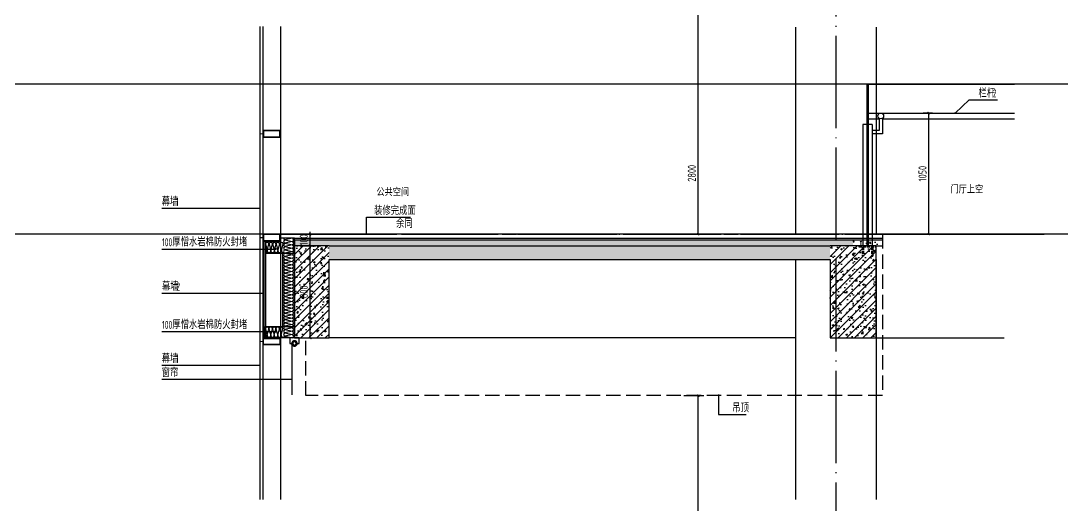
# Model space of a CAD drawing. Extents: x 198753 to 882193, y -399300 to 132460.
# Drawn here: x 355212 to 364252, y -67295 to -63095 of the extents above; entities that cross this region are included whole.
import ezdxf

# ---------------------------------------------------------------- set-up
doc = ezdxf.new("R2010")
doc.units = 0
doc.header["$LTSCALE"] = 1000
doc.header["$MEASUREMENT"] = 0
for name, pattern in [('DASH', [0.35, 0.25, -0.1]), ('DOTE', [2.42, 2, -0.2, 0.02, -0.2]), ('HIDDEN', [9.525, 6.35, -3.175])]:
    doc.linetypes.add(name, pattern=pattern)
for name, color, linetype in [('00-图签', 7, 'Continuous'), ('01-标注_尺寸', 124, 'Continuous'), ('01-标注_符号', 200, 'Continuous'), ('02-TEXT_标注', 130, 'Continuous'), ('05-填充_天正', 26, 'Continuous'), ('A-0-房间名称', 7, 'Continuous'), ('A-D-玻璃剖线', 130, 'Continuous'), ('A-E_栏杆', 232, 'Continuous'), ('A-STR-面层', 191, 'Continuous'), ('A-SUR_保温', 222, 'Continuous'), ('A-SUR_面层', 191, 'Continuous'), ('A-TECH_结构', 21, 'Continuous'), ('A-金属背板', 30, 'Continuous'), ('A_AXIS-轴线', 36, 'DOTE'), ('A_STR-砼墙', 51, 'Continuous'), ('A_STR-砼柱', 51, 'Continuous'), ('I-E-家具_活动', 201, 'DASH'), ('钢龙骨', 173, 'Continuous')]:
    doc.layers.add(name, color=color, linetype=linetype)
doc.layers.add('04-不打印_辅助线', color=165, linetype='Continuous', plot=False)
doc.styles.add('_TCH_DIM', font='ROS1', dxfattribs={"width": 0.8, "bigfont": 'JD'})
doc.styles.add('_TCH_DIM_T3', font='ROS1', dxfattribs={"width": 0.8, "bigfont": 'JD'})
doc.styles.add('_TCH_SPACE', font='STXIHEI.TTF', dxfattribs={"width": 0.75, "height": 5})
doc.dimstyles.new('_TCH_ARCH&&20', dxfattribs={"dimtxt": 70, "dimasz": 20, "dimexe": 50, "dimexo": 60, "dimgap": 20, "dimtad": 1, "dimdec": 0, "dimzin": 0, "dimdsep": 46, "dimtxsty": '_TCH_DIM_T3', "dimblk": 'ARCHTICK', "dimcen": 0.09, "dimclrt": 4, "dimazin": 2, "dimtfac": 1, "dimtdec": 0, "dimtix": 1, "dimtmove": 2, "dimatfit": 3, "dimfxl": 0, "dimtolj": 1, "dimtzin": 0, "dimarcsym": 0})
pattern_1 = [(50, (0, 0), (143.452037, -12.550427), [15, -165]), (355, (0, 0), (-27.750267, 150.438427), [12, -132]), (100.4514, (11.95, -1.05), (115.701876, 137.88791), [12.74804, -140.22842]), (46.1842, (0, 40), (213.44821, -33.1038), [22.5, -247.5]), (96.6356, (17.79, 37.24), (186.93254, 194.82357), [19.12206, -210.3426]), (351.1842, (0, 40), (186.93239, 194.82372), [18, -198]), (21, (20, 30), (119.38141, -80.52378), [15, -165]), (326, (20, 30), (48.663066, 145.03001), [12, -132]), (71.4514, (29.95, 23.29), (168.044526, 64.5061), [12.74804, -140.22842]), (37.5, (0, 0), (2.431971, 66.578771), [0, -130.4, 0, -134, 0, -132.5]), (7.5, (0, 0), (52.613907, 78.882342), [0, -76.4, 0, -127.4, 0, -50.5]), (327.5, (-44.6, 0), (106.764487, -4.510974), [0, -50, 0, -156, 0, -207]), (317.5, (-64.6, 0), (116.637234, 20.020996), [0, -65, 0, -103.6, 0, -147])]
pattern_2 = [(45, (0, 0), (-35.355339, 35.355339), []), (50, (0, 0), (143.452037, -12.550427), [15, -165]), (355, (0, 0), (-27.750267, 150.438427), [12, -132]), (100.4514, (11.95, -1.05), (115.701876, 137.88791), [12.74804, -140.22842]), (46.1842, (0, 40), (213.44821, -33.1038), [22.5, -247.5]), (96.6356, (17.79, 37.24), (186.93254, 194.82357), [19.12206, -210.3426]), (351.1842, (0, 40), (186.93239, 194.82372), [18, -198]), (21, (20, 30), (119.38141, -80.52378), [15, -165]), (326, (20, 30), (48.663066, 145.03001), [12, -132]), (71.4514, (29.95, 23.29), (168.044526, 64.5061), [12.74804, -140.22842]), (37.5, (0, 0), (2.431971, 66.578771), [0, -130.4, 0, -134, 0, -132.5]), (7.5, (0, 0), (52.613907, 78.882342), [0, -76.4, 0, -127.4, 0, -50.5]), (327.5, (-44.6, 0), (106.764487, -4.510974), [0, -50, 0, -156, 0, -207]), (317.5, (-64.6, 0), (116.637234, 20.020996), [0, -65, 0, -103.6, 0, -147])]

# ---------------------------------------------------------------- blocks, each defined once
blk = doc.blocks.new('A$C643B6CAF')
at = {"layer": '钢龙骨', "const_width": 10}
blk.add_lwpolyline([(0, -1.6), (-28, -1.6)], dxfattribs=at)
at = {"layer": '钢龙骨'}
for points in [[(0, 28.4), (0, -31.6), (150, -31.6), (150, 28.4)], [(4, 24.4), (4, -27.6), (146, -27.6), (146, 24.4)]]:
    blk.add_lwpolyline(points, close=True, dxfattribs=at)
blk = doc.blocks.new('*U29')
at = {"layer": '01-标注_符号'}
blk.add_lwpolyline([(-850, -510.3), (28, -510.3)], dxfattribs=at)
at = {"layer": '01-标注_符号', "const_width": 8}
blk.add_lwpolyline([(24, -510.3, 1), (32, -510.3, 1)], format="xyb", close=True, dxfattribs=at)
at = {"layer": 'A-D-玻璃剖线'}
for points in [[(0, 1800), (0, -2300)], [(28, -2300), (28, 1800)]]:
    blk.add_lwpolyline(points, dxfattribs=at)
at = {"layer": 'A-金属背板'}
blk.add_lwpolyline([(38, -60), (48, -60), (48, -900), (38, -900)], close=True, dxfattribs=at)
at = {"layer": '钢龙骨'}
blk.add_lwpolyline([(178, 1800), (178, -2300)], dxfattribs=at)
for p in [(28, 871.8), (28, -28.4)]:
    blk.add_blockref('A$C643B6CAF', p, dxfattribs=at)
at = {"layer": '钢龙骨', "xscale": -1, "rotation": 180}
blk.add_blockref('A$C643B6CAF', (28.1, -931.6), dxfattribs=at)
at = {"layer": '02-TEXT_标注', "style": '_TCH_DIM'}
for s, height, width, p in [('幕墙', 69.46, 0.8, (-850, -489.3)), ('2', 70, 0.64, (-725.8, -489.3))]:
    blk.add_text(s, height=height, dxfattribs=dict(at, width=width)).set_placement(p)
blk = doc.blocks.new('$LinePat$岩棉板')
at = {"color": 0}
for p, q in [((0, -17), (12, -67)), ((12, -67), (24, -17))]:
    blk.add_line(p, q, dxfattribs=at)
for centre, start, end in [((12, -17), 0, 180), ((0, -67), 270, 0), ((24, -67), 180, 270)]:
    blk.add_arc(centre, 12, start, end, dxfattribs=at)
at = {"layer": 'Defpoints'}
blk.add_point((0, 0.1), dxfattribs=at)
at = {"layer": 'Defpoints', "color": 0}
blk.add_point((24, -84), dxfattribs=at)
blk = doc.blocks.new('_ArchTick')
at = {"color": 0, "linetype": 'ByBlock', "const_width": 0.4}
blk.add_lwpolyline([(-0.5, -0.5), (0.5, 0.5)], dxfattribs=at)
blk = doc.blocks.new('*D2113')
at = {"layer": '01-标注_尺寸', "color": 0, "lineweight": -2, "transparency": 16777216}
for p, q in [((360.1, 0), (486.1, 0)), ((436.1, 0), (436.1, 20)), ((436.1, -100), (436.1, 0)), ((360.1, -100), (486.1, -100)), ((436.1, -100), (436.1, -120))]:
    blk.add_line(p, q, dxfattribs=at)
at = {"layer": 'Defpoints', "color": 0, "transparency": 16777216}
for p in [(300.1, 0), (436.1, 0), (300.1, -100)]:
    blk.add_point(p, dxfattribs=at)
at = {"layer": '01-标注_尺寸', "color": 0, "lineweight": -2, "transparency": 16777216, "xscale": 20, "yscale": 20, "zscale": 20}
for p, rotation in [((436.1, 0), 270), ((436.1, -100), 90)]:
    blk.add_blockref('_ArchTick', p, dxfattribs=dict(at, rotation=rotation))
at = {"layer": '01-标注_尺寸', "color": 4, "transparency": 16777216, "insert": (381.1, -50), "char_height": 70, "attachment_point": 5, "rotation": 90, "style": '_TCH_DIM_T3'}
blk.add_mtext('\\A1;100', dxfattribs=at)
blk = doc.blocks.new('*D2114')
at = {"layer": '01-标注_尺寸', "color": 0, "lineweight": -2, "transparency": 16777216}
for p, q in [((360.1, -100), (486.1, -100)), ((436.1, -900), (436.1, -100)), ((360.1, -900), (486.1, -900))]:
    blk.add_line(p, q, dxfattribs=at)
at = {"layer": 'Defpoints', "color": 0, "transparency": 16777216}
for p in [(300.1, -100), (436.1, -100), (300.1, -900)]:
    blk.add_point(p, dxfattribs=at)
at = {"layer": '01-标注_尺寸', "color": 0, "lineweight": -2, "transparency": 16777216, "xscale": 20, "yscale": 20, "zscale": 20}
for p, rotation in [((436.1, -100), 90), ((436.1, -900), 270)]:
    blk.add_blockref('_ArchTick', p, dxfattribs=dict(at, rotation=rotation))
at = {"layer": '01-标注_尺寸', "color": 4, "transparency": 16777216, "insert": (381.1, -500), "char_height": 70, "attachment_point": 5, "rotation": 90, "style": '_TCH_DIM_T3'}
blk.add_mtext('\\A1;800', dxfattribs=at)
blk = doc.blocks.new('dasgfs')
at = {"layer": '01-标注_符号'}
for p, q in [((0, 0), (0, 146.5)), ((0, 146.5), (382.7, 146.5))]:
    blk.add_line(p, q, dxfattribs=at)
at = {"layer": '01-标注_符号', "const_width": 8}
blk.add_lwpolyline([(0, -4, 1), (0, 4, 1)], format="xyb", close=True, dxfattribs=at)
at = {"layer": '02-TEXT_标注', "style": '_TCH_DIM', "width": 0.8}
for s, p in [('装修完成面', (66.9, 167.5)), ('余同', (257.5, 55.5))]:
    blk.add_text(s, height=69.46, dxfattribs=at).set_placement(p)
blk = doc.blocks.new('A$C57973A59')
at = {"layer": 'A-E_栏杆'}
for p, q in [((20, 1300), (20, -100)), ((20, 1300), (30, 1300)), ((30, 1300), (30, -100)), ((30, 1300), (1301.3, 1300)), ((30, 1050), (1301.3, 1050)), ((30, 1000), (125, 1000)), ((125, 1005), (125, 900)), ((155, 1005), (155, 870)), ((155, 1000), (1301.3, 1000)), ((-15, 950), (-15, -100)), ((20, 950), (-15, 950)), ((65, 950), (30, 950)), ((65, 950), (65, -100)), ((125, 900), (65, 900)), ((155, 870), (65, 870)), ((65, 0), (1301.3, 0))]:
    blk.add_line(p, q, dxfattribs=at)
at = {"layer": 'A-E_栏杆', "linetype": 'DASH', "ltscale": 0.1}
for p, q in [((-10, -190), (-20, -190)), ((60, -190), (70, -190))]:
    blk.add_line(p, q, dxfattribs=at)
for points in [[(100, -100), (-50, -100), (-50, -110), (100, -110), (100, -100)], [(-20, -110), (-20, -190)], [(-10, -110), (-10, -190)], [(60, -110), (60, -190)], [(70, -110), (70, -190)]]:
    blk.add_lwpolyline(points, dxfattribs=at)
at = {"layer": 'A-E_栏杆'}
blk.add_circle((140, 1025), 25, dxfattribs=at)
blk = doc.blocks.new('窗帘')
at = {"linetype": 'HIDDEN', "ltscale": 3}
blk.add_line((23.3, -47.5), (23.3, -491.9), dxfattribs=at)
blk.add_lwpolyline([(-23.3, -47.5), (-39.5, -47.5), (-39.5, 0), (39.5, 0), (39.5, -47.5), (23.3, -47.5)])
for radius in [23.3, 14.3]:
    blk.add_circle((0, -47.5), radius)
blk.add_arc((0, -47.5), 23.3, 180, 0)
blk = doc.blocks.new('*D1529')
at = {"layer": '01-标注_尺寸', "color": 0, "lineweight": -2, "transparency": 16777216}
for p, q in [((360968, -66344.9), (361141.9, -66344.9)), ((361091.9, -69144.9), (361091.9, -66344.9)), ((360968, -69144.9), (361141.9, -69144.9))]:
    blk.add_line(p, q, dxfattribs=at)
at = {"layer": 'Defpoints', "color": 0, "transparency": 16777216}
for p in [(360908, -66344.9), (361091.9, -66344.9), (360908, -69144.9)]:
    blk.add_point(p, dxfattribs=at)
at = {"layer": '01-标注_尺寸', "color": 0, "lineweight": -2, "transparency": 16777216, "xscale": 20, "yscale": 20, "zscale": 20}
for p, rotation in [((361091.9, -66344.9), 90), ((361091.9, -69144.9), 270)]:
    blk.add_blockref('_ArchTick', p, dxfattribs=dict(at, rotation=rotation))
at = {"layer": '01-标注_尺寸', "color": 4, "transparency": 16777216, "insert": (361036.9, -68616.7), "char_height": 70, "attachment_point": 5, "rotation": 90, "style": '_TCH_DIM_T3'}
blk.add_mtext('\\A1;2800', dxfattribs=at)
blk = doc.blocks.new('*D1605')
at = {"layer": '01-标注_尺寸', "color": 0, "lineweight": -2, "transparency": 16777216}
for p, q in [((360968, -62144.9), (361141.9, -62144.9)), ((361091.9, -64944.9), (361091.9, -62144.9)), ((360968, -64944.9), (361141.9, -64944.9))]:
    blk.add_line(p, q, dxfattribs=at)
at = {"layer": 'Defpoints', "color": 0, "transparency": 16777216}
for p in [(360908, -62144.9), (361091.9, -62144.9), (360908, -64944.9)]:
    blk.add_point(p, dxfattribs=at)
at = {"layer": '01-标注_尺寸', "color": 0, "lineweight": -2, "transparency": 16777216, "xscale": 20, "yscale": 20, "zscale": 20}
for p, rotation in [((361091.9, -62144.9), 90), ((361091.9, -64944.9), 270)]:
    blk.add_blockref('_ArchTick', p, dxfattribs=dict(at, rotation=rotation))
at = {"layer": '01-标注_尺寸', "color": 4, "transparency": 16777216, "insert": (361036.9, -64416.7), "char_height": 70, "attachment_point": 5, "rotation": 90, "style": '_TCH_DIM_T3'}
blk.add_mtext('\\A1;2800', dxfattribs=at)
blk = doc.blocks.new('*D1606')
at = {"layer": '01-标注_尺寸', "color": 0, "lineweight": -2, "transparency": 16777216}
for p, q in [((363127.8, -63894.9), (363044.8, -63894.9)), ((363094.8, -64944.9), (363094.8, -63894.9)), ((363127.8, -64944.9), (363044.8, -64944.9))]:
    blk.add_line(p, q, dxfattribs=at)
at = {"layer": 'Defpoints', "color": 0, "transparency": 16777216}
for p in [(363094.8, -63894.9), (363187.8, -63894.9), (363187.8, -64944.9)]:
    blk.add_point(p, dxfattribs=at)
at = {"layer": '01-标注_尺寸', "color": 0, "lineweight": -2, "transparency": 16777216, "xscale": 20, "yscale": 20, "zscale": 20}
for p, rotation in [((363094.8, -63894.9), 90), ((363094.8, -64944.9), 270)]:
    blk.add_blockref('_ArchTick', p, dxfattribs=dict(at, rotation=rotation))
at = {"layer": '01-标注_尺寸', "color": 4, "transparency": 16777216, "insert": (363039.8, -64419.9), "char_height": 70, "attachment_point": 5, "rotation": 90, "style": '_TCH_DIM_T3'}
blk.add_mtext('\\A1;1050', dxfattribs=at)
blk = doc.blocks.new('*U65')
at = {"layer": '01-标注_符号'}
for points in [[(-850, -128.6), (138, -128.6)], [(-850, -845.3), (138, -845.3)]]:
    blk.add_lwpolyline(points, dxfattribs=at)
at = {"layer": '01-标注_符号', "const_width": 8}
for points in [[(134, -128.6, 1), (142, -128.6, 1)], [(134, -845.3, 1), (142, -845.3, 1)]]:
    blk.add_lwpolyline(points, format="xyb", close=True, dxfattribs=at)
at = {"layer": 'A-SUR_保温'}
blk.add_line((300, -165), (300.1, -800.5), dxfattribs=at)
for points in [[(300, -35), (178, -35), (178, -60), (48, -60), (48, -165), (300, -165), (300, -35)], [(200.1, -800.5), (200.1, -800.5), (200.1, -165), (48, -165)]]:
    blk.add_lwpolyline(points, dxfattribs=at)
blk.add_lwpolyline([(300.1, -900), (178, -900), (178, -900), (48, -900), (48, -800.5), (300.1, -800.5), (300.1, -900)], close=True, dxfattribs=at)
at = {"layer": 'A-SUR_保温', "xscale": 1.290141874350982, "yscale": 1.188379012465143, "zscale": 1.188379012465143}
for p in [(48, -65), (79, -65), (109.9, -65), (140.9, -65), (171.9, -65)]:
    blk.add_blockref('$LinePat$岩棉板', p, dxfattribs=at)
at = {"layer": 'A-SUR_保温', "yscale": 1.188379012465143, "zscale": 1.188379012465143}
for p, xscale, rotation in [((300.1, -35), 1.201388880921391, 269.9941578905423), ((300.1, -63.8), 1.201388880921391, 269.9941578905423), ((300.1, -150.3), 1.201388880921391, 269.9941578905423), ((300.1, -179.2), 1.201388880921391, 269.9941578905423), ((300.1, -92.7), 1.201388880921391, 269.9941578905423), ((300.1, -121.5), 1.201388880921391, 269.9941578905423), ((300.1, -208), 1.201388880921391, 269.9941578905423), ((300.1, -236.8), 1.201388880921391, 269.9941578905423), ((300.1, -265.7), 1.201388880921391, 269.9941578905423), ((300.1, -294.5), 1.201388880921391, 269.9941578905423), ((300.1, -323.3), 1.201388880921391, 269.9941578905423), ((300.1, -352.2), 1.201388880921391, 269.9941578905423), ((300.1, -381), 1.201388880921391, 269.9941578905423), ((300, -409.8), 1.201388880921391, 269.9941578905423), ((300, -438.7), 1.201388880921391, 269.9941578905423), ((300, -467.5), 1.201388880921391, 269.9941578905423), ((300, -496.3), 1.201388880921391, 269.9941578905423), ((300, -525.2), 1.201388880921391, 269.9941578905423), ((300, -554), 1.201388880921391, 269.9941578905423), ((300, -582.8), 1.201388880921391, 269.9941578905423), ((300, -611.7), 1.201388880921391, 269.9941578905423), ((300, -640.5), 1.201388880921391, 269.9941578905423), ((300, -669.3), 1.201388880921391, 269.9941578905423), ((300, -698.2), 1.201388880921391, 269.9941578905423), ((48, -800.5), 1.267426941411311, 359.9999999999994), ((78.4, -800.5), 1.267426941411311, 359.9999999999994), ((108.8, -800.5), 1.267426941411311, 359.9999999999994), ((139.3, -800.5), 1.267426941411311, 359.9999999999994), ((169.7, -800.5), 1.267426941411311, 359.9999999999994), ((300, -727), 1.201388880921391, 269.9941578905423), ((300, -755.8), 1.201388880921391, 269.9941578905423), ((300, -784.7), 1.201388880921391, 269.9941578905423), ((300, -813.5), 1.201388880921391, 269.9941578905423), ((300, -842.3), 1.201388880921391, 269.9941578905423), ((300, -871.2), 1.201388880921391, 269.9941578905423)]:
    blk.add_blockref('$LinePat$岩棉板', p, dxfattribs=dict(at, xscale=xscale, rotation=rotation))
at = {"layer": '02-TEXT_标注', "style": '_TCH_DIM'}
for s, height, width, p in [('100', 70, 0.64, (-850, -104.7)), ('厚憎水岩棉防火封堵', 69.46, 0.8, (-760.4, -104.7)), ('100', 70, 0.64, (-850, -821.4)), ('厚憎水岩棉防火封堵', 69.46, 0.8, (-760.4, -821.4))]:
    blk.add_text(s, height=height, dxfattribs=dict(at, width=width)).set_placement(p)
at = {"layer": '01-标注_尺寸'}
for p1, p2, picture, middle in [((300.1, -100), (300.1, 0), '*D2113', (381.1, -50)), ((300.1, -900), (300.1, -100), '*D2114', (381.1, -500))]:
    dim = blk.add_aligned_dim(p1=p1, p2=p2, distance=-136, dimstyle='_TCH_ARCH&&20', dxfattribs=at)
    dim.commit()
    dim.dimension.update_dxf_attribs({"geometry": picture, "text_midpoint": middle})

msp = doc.modelspace()

# ---------------------------------------------------------------- hatches: boundary and pattern name
at = {"layer": '05-填充_天正'}
h = msp.add_hatch(dxfattribs=at)
h.set_pattern_fill('混凝土', color=256, scale=20, style=0)
h.set_pattern_definition(pattern_1)
h.paths.add_polyline_path([(357587.2, -65044.9), (362437.2, -65044.9), (362437.2, -64994.9), (357587.2, -64994.9)])
h = msp.add_hatch(dxfattribs=at)
h.set_pattern_fill('混凝土', color=256, scale=20, style=0)
h.set_pattern_definition(pattern_1)
h.paths.add_polyline_path([(362437.2, -64994.9), (362437.2, -65044.9), (362692.2, -65044.9), (362692.2, -64994.9)])
h = msp.add_hatch(dxfattribs=at)
h.set_pattern_fill('钢筋混凝土', color=256, scale=20, style=0)
h.set_pattern_definition(pattern_2)
h.paths.add_polyline_path([(357587.2, -65844.9), (357887.2, -65844.9), (357887.2, -65044.9), (357587.2, -65044.9)])
h = msp.add_hatch(dxfattribs=at)
h.set_pattern_fill('钢筋混凝土', color=256, scale=20, style=0)
h.set_pattern_definition(pattern_2)
h.paths.add_polyline_path([(362237.2, -65164.9), (362237.2, -65044.9), (357887.2, -65044.9), (357887.2, -65164.9)])
h = msp.add_hatch(dxfattribs=at)
h.set_pattern_fill('钢筋混凝土', color=256, scale=20, style=0)
h.set_pattern_definition(pattern_2)
h.paths.add_polyline_path([(362237.2, -65844.9), (362637.2, -65844.9), (362637.2, -65044.9), (362237.2, -65044.9)])

# ---------------------------------------------------------------- linework, layer by layer
at = {"layer": '01-标注_符号'}
for p, q in [((363323.1, -63894.9), (363445.8, -63780)), ((363445.8, -63780), (363691.7, -63780)), ((361269.8, -66340.9), (361269.8, -66508.7)), ((361269.8, -66508.7), (361510.2, -66508.7))]:
    msp.add_line(p, q, dxfattribs=at)
at = {"layer": '01-标注_符号', "const_width": 8}
for points in [[(363320.2, -63897.6, 1), (363326, -63892.2, 1)], [(357283.2, -64720.3, 1), (357291.2, -64720.3, 1)], [(357283.2, -66081.2, 1), (357291.2, -66081.2, 1)], [(357560, -66203, 1), (357568, -66203, 1)], [(361269.8, -66336.9, 1), (361269.8, -66344.9, 1)]]:
    msp.add_lwpolyline(points, format="xyb", close=True, dxfattribs=at)
at = {"layer": '01-标注_符号'}
for points in [[(356434.6, -64720.3), (357287.2, -64720.3)], [(356434.6, -66081.2), (357287.2, -66081.2)], [(356434.6, -66203), (357564, -66203)]]:
    msp.add_lwpolyline(points, dxfattribs=at)
at = {"layer": '04-不打印_辅助线', "color": 251}
for p, q in [((418057.9, -63644.9), (342773.5, -63644.9)), ((418057.9, -64944.9), (338573.5, -64944.9))]:
    msp.add_line(p, q, dxfattribs=at)
at = {"layer": 'A-STR-面层', "linetype": 'DASH', "ltscale": 0.5}
for points in [[(357465.2, -64944.9), (363749.1, -64944.9)], [(362542.4, -64944.9), (362692.2, -64944.9), (362692.2, -66344.9), (357687.2, -66344.9), (357687.2, -65844.9)]]:
    msp.add_lwpolyline(points, dxfattribs=at)
at = {"layer": 'A-STR-面层'}
msp.add_lwpolyline([(357587.2, -64979.9), (362692.2, -64979.9)], dxfattribs=at)
at = {"layer": 'A-SUR_面层'}
for p, q in [((357587.2, -64994.9), (362437.2, -64994.9)), ((357587.2, -64994.9), (357587.2, -65044.9)), ((362437.2, -64994.9), (362692.2, -64994.9)), ((357887.2, -65044.9), (362237.2, -65044.9)), ((362637.2, -65044.9), (362692.2, -65044.9))]:
    msp.add_line(p, q, dxfattribs=at)
at = {"layer": 'A-TECH_结构'}
for points in [[(361937.2, -63150.5), (361937.2, -64944.9)], [(362637.2, -63150.5), (362637.2, -64944.9)], [(361937.2, -65164.9), (361937.2, -67244.9)], [(362637.2, -65164.9), (362637.2, -67244.9)], [(361937.2, -65844.9), (357887.2, -65844.9)], [(362637.2, -65844.9), (363749.1, -65844.9)]]:
    msp.add_lwpolyline(points, dxfattribs=at)
at = {"layer": 'A_AXIS-轴线', "ltscale": 0.4}
for p, q in [((362287.2, -60321.6), (362287.2, -78943.7)), ((357587.2, -64944.9), (364095.1, -64944.9))]:
    msp.add_line(p, q, dxfattribs=at)
at = {"layer": 'A_STR-砼墙'}
for p, q in [((357887.2, -65044.9), (362237.2, -65044.9)), ((357887.2, -65164.9), (362237.2, -65164.9))]:
    msp.add_line(p, q, dxfattribs=at)
at = {"layer": 'A_STR-砼柱'}
for p, q in [((357887.2, -65044.9), (357587.2, -65044.9)), ((357587.2, -65044.9), (357587.2, -65844.9)), ((362637.2, -65044.9), (362237.2, -65044.9)), ((362637.2, -65844.9), (362637.2, -65044.9)), ((357887.2, -65844.9), (357887.2, -65164.9)), ((362237.2, -65164.9), (362237.2, -65844.9)), ((357587.2, -65844.9), (357887.2, -65844.9)), ((362237.2, -65844.9), (362637.2, -65844.9))]:
    msp.add_line(p, q, dxfattribs=at)

# ---------------------------------------------------------------- block references
for name, p in [('dasgfs', (358211.6, -64944.9)), ('*U65', (357287.2, -64944.9))]:
    msp.add_blockref(name, p)
at = {"layer": '00-图签'}
msp.add_blockref('*U29', (357287.2, -64944.9), dxfattribs=at)
at = {"layer": 'A-E_栏杆'}
msp.add_blockref('A$C57973A59', (362537.2, -64944.9), dxfattribs=at)
at = {"layer": 'I-E-家具_活动', "xscale": -1}
msp.add_blockref('窗帘', (357587.3, -65844.9), dxfattribs=at)

# ---------------------------------------------------------------- texts
at = {"layer": '02-TEXT_标注', "style": '_TCH_DIM'}
for s, height, width, p in [('栏杆', 69.46, 0.8, (363525.6, -63759)), ('2', 70, 0.64, (363649.8, -63759)), ('幕墙', 69.46, 0.8, (356434.6, -64699.3)), ('1', 70, 0.64, (356558.7, -64699.3)), ('幕墙', 69.46, 0.8, (356434.6, -66060.2)), ('1', 70, 0.64, (356558.7, -66060.2)), ('窗帘', 69.46, 0.8, (356434.6, -66182)), ('吊顶', 69.46, 0.8, (361388, -66487.7))]:
    msp.add_text(s, height=height, dxfattribs=dict(at, width=width)).set_placement(p)
at = {"layer": 'A-0-房间名称', "style": '_TCH_SPACE', "width": 0.8}
for s, p in [('公共空间', (358299.4, -64608.3)), ('门厅上空', (363282.8, -64583.7))]:
    msp.add_text(s, height=63.25, dxfattribs=at).set_placement(p)

# ---------------------------------------------------------------- dimensions: what is measured, and where the dimension line sits
at = {"layer": '01-标注_尺寸'}
for base, p1, p2, picture, middle in [((361091.9, -62144.9), (360908, -64944.9), (360908, -62144.9), '*D1605', (361036.9, -64416.7)), ((361091.9, -66344.9), (360908, -69144.9), (360908, -66344.9), '*D1529', (361036.9, -68616.7))]:
    dim = msp.add_linear_dim(base=base, p1=p1, p2=p2, angle=90, dimstyle='_TCH_ARCH&&20', dxfattribs=at)
    dim.commit()
    dim.dimension.update_dxf_attribs({"geometry": picture, "text_midpoint": middle, "dimtype": 161})
dim = msp.add_aligned_dim(p1=(363187.8, -64944.9), p2=(363187.8, -63894.9), distance=93, dimstyle='_TCH_ARCH&&20', dxfattribs=at)
dim.commit()
dim.dimension.update_dxf_attribs({"geometry": '*D1606', "text_midpoint": (363039.8, -64419.9)})

doc.saveas('drawing.dxf')
